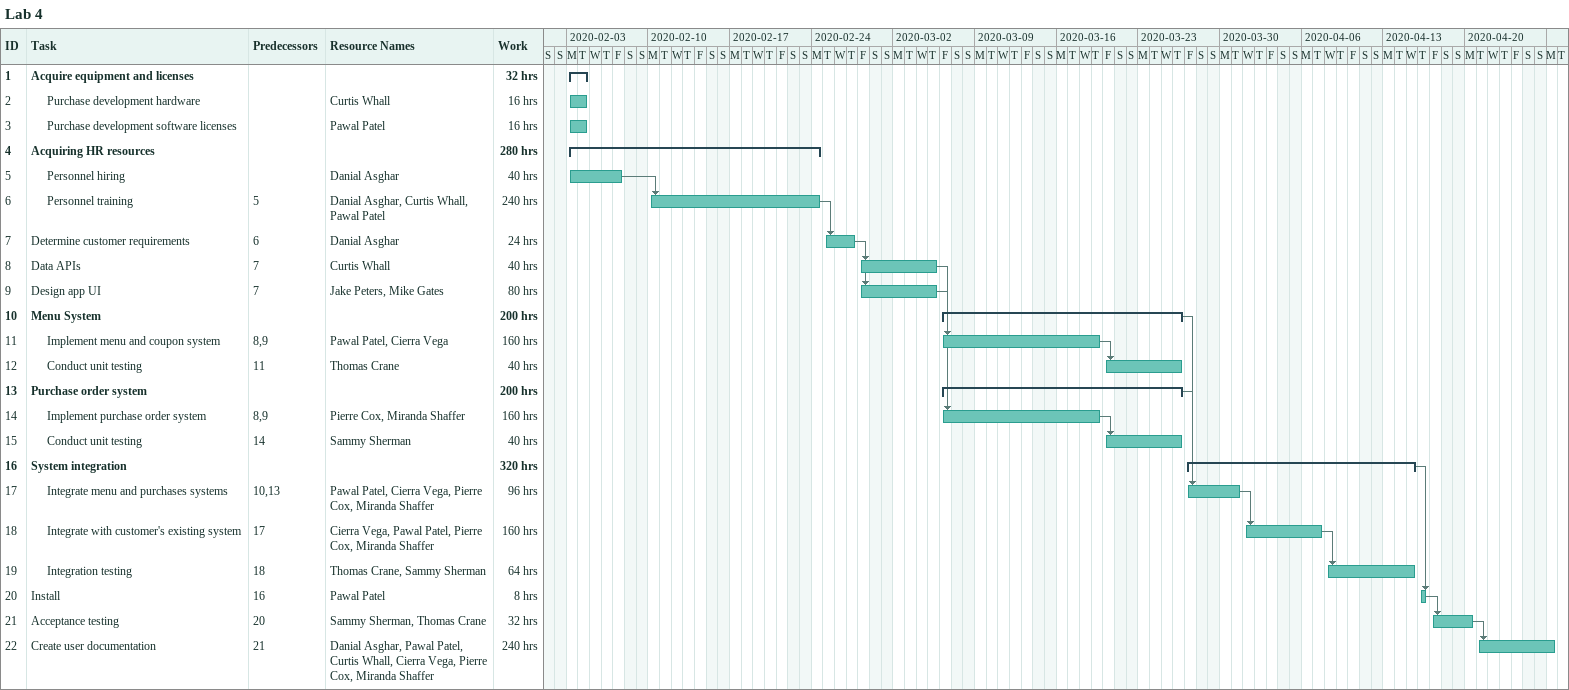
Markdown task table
Lab 4

| ID | Level | Task | Start | Finish | Predecessors | Resources | Work (h) |
|---|---|---|---|---|---|---|---|
| 1 | 1 | **Acquire equipment and licenses** | 2020-02-03 | 2020-02-04 |  |  | 32 |
| 2 | 2 | Purchase development hardware | 2020-02-03 | 2020-02-04 |  | Curtis Whall | 16 |
| 3 | 2 | Purchase development software licenses | 2020-02-03 | 2020-02-04 |  | Pawal Patel | 16 |
| 4 | 1 | **Acquiring HR resources** | 2020-02-03 | 2020-02-24 |  |  | 280 |
| 5 | 2 | Personnel hiring | 2020-02-03 | 2020-02-07 |  | Danial Asghar | 40 |
| 6 | 2 | Personnel training | 2020-02-10 | 2020-02-24 | 5 | Danial Asghar, Curtis Whall, Pawal Patel | 240 |
| 7 | 1 | Determine customer requirements | 2020-02-25 | 2020-02-27 | 6 | Danial Asghar | 24 |
| 8 | 1 | Data APIs | 2020-02-28 | 2020-03-05 | 7 | Curtis Whall | 40 |
| 9 | 1 | Design app UI | 2020-02-28 | 2020-03-05 | 7 | Jake Peters, Mike Gates | 80 |
| 10 | 1 | **Menu System** | 2020-03-06 | 2020-03-26 |  |  | 200 |
| 11 | 2 | Implement menu and coupon system | 2020-03-06 | 2020-03-19 | 8, 9 | Pawal Patel, Cierra Vega | 160 |
| 12 | 2 | Conduct unit testing | 2020-03-20 | 2020-03-26 | 11 | Thomas Crane | 40 |
| 13 | 1 | **Purchase order system** | 2020-03-06 | 2020-03-26 |  |  | 200 |
| 14 | 2 | Implement purchase order system | 2020-03-06 | 2020-03-19 | 8, 9 | Pierre Cox, Miranda Shaffer | 160 |
| 15 | 2 | Conduct unit testing | 2020-03-20 | 2020-03-26 | 14 | Sammy Sherman | 40 |
| 16 | 1 | **System integration** | 2020-03-27 | 2020-04-15 |  |  | 320 |
| 17 | 2 | Integrate menu and purchases systems | 2020-03-27 | 2020-03-31 | 10, 13 | Pawal Patel, Cierra Vega, Pierre Cox, Miranda Shaffer | 96 |
| 18 | 2 | Integrate with customer's existing system | 2020-04-01 | 2020-04-07 | 17 | Cierra Vega, Pawal Patel, Pierre Cox, Miranda Shaffer | 160 |
| 19 | 2 | Integration testing | 2020-04-08 | 2020-04-15 | 18 | Thomas Crane, Sammy Sherman | 64 |
| 20 | 1 | Install | 2020-04-16 | 2020-04-16 | 16 | Pawal Patel | 8 |
| 21 | 1 | Acceptance testing | 2020-04-17 | 2020-04-20 | 20 | Sammy Sherman, Thomas Crane | 32 |
| 22 | 1 | Create user documentation | 2020-04-21 | 2020-04-27 | 21 | Danial Asghar, Pawal Patel, Curtis Whall, Cierra Vega, Pierre Cox, Miranda Shaffer | 240 |
